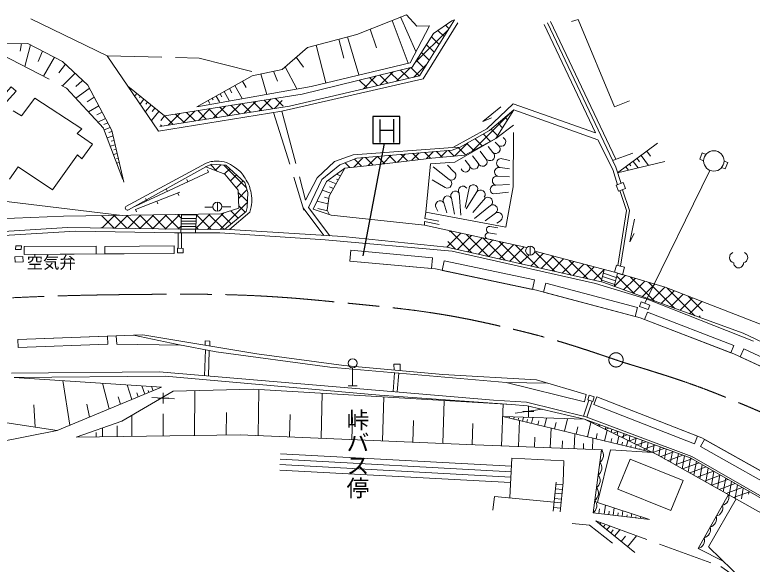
# Model space of a CAD drawing. Units: millimetres, scale not verified. Extents: x 40000 to 680000, y 20000 to 380000.
# Drawn here: x 403064 to 484366, y 280957 to 341543 of the extents above; entities that cross this region are included whole.
import ezdxf
from ezdxf.enums import TextEntityAlignment as Align

# ---------------------------------------------------------------- set-up
doc = ezdxf.new("R2010")
doc.units = ezdxf.units.MM
doc.header["$LTSCALE"] = 1000
doc.linetypes.add('CHAIN', pattern=[18.5, 12, -1.5, 3.5, -1.5])
doc.linetypes.add('DASHED', pattern=[7.5, 6, -1.5])
for name, color, linetype, lineweight in [('M-BMK', 2, 'CHAIN', 13), ('M-STR-STRC', 7, 'Continuous', 25), ('M-WORK', 1, 'Continuous', 13)]:
    doc.layers.add(name, color=color, linetype=linetype, lineweight=lineweight)
doc.styles.add('@ＭＳ ゴシック', font='')
doc.styles.add('ＭＳ ゴシック', font='')
doc.styles.get('@ＭＳ ゴシック').set_extended_font_data('@MS Gothic')
doc.styles.get('ＭＳ ゴシック').set_extended_font_data('MS Gothic')

# ---------------------------------------------------------------- blocks, each defined once
blk = doc.blocks.new('plus')
at = {"color": 0, "linetype": 'Continuous', "lineweight": -2}
for p, q in [((-1.25, 0), (1.25, 0)), ((0, -1.25), (0, 1.25))]:
    blk.add_line(p, q, dxfattribs=at)

msp = doc.modelspace()

# ---------------------------------------------------------------- hatches: boundary and pattern name
at = {"layer": 'M-WORK'}
h = msp.add_hatch(dxfattribs=at)
h.set_pattern_fill('USER', color=256, style=0, pattern_type=2)
h.set_pattern_definition([(45, (441049, 334336), (-707.11, 707.11), []), (135, (441049, 334336), (-707.11, -707.11), [])])
h.paths.add_polyline_path([(441049, 334336), (441243, 333312), (447666, 334819), (451543, 340980), (451262, 340886), (449273, 339504), (446884, 335758)])
h = msp.add_hatch(dxfattribs=at)
h.set_pattern_fill('USER', color=256, style=0, pattern_type=2)
h.set_pattern_definition([(45, (419567, 330394), (-707.11, 707.11), []), (135, (419567, 330394), (-707.11, -707.11), [])])
h.paths.add_polyline_path([(419567, 330394), (432499, 332445), (432673, 331353), (419051, 329237)])
h = msp.add_hatch(dxfattribs=at)
h.set_pattern_fill('USER', color=256, style=0, pattern_type=2)
h.set_pattern_definition([(45, (439499, 325222), (-707.107, 707.107), []), (135, (439499, 325222), (-707.107, -707.107), [])])
h.paths.add_polyline_path([(439499, 325222), (439883, 324686), (449037, 325747), (452685, 326049), (456094, 327894), (458095, 331063), (455406, 328770), (452174, 326946), (451273, 326616), (440765, 325730)])
h = msp.add_hatch(dxfattribs=at)
h.set_pattern_fill('USER', color=256, style=0, pattern_type=2)
h.set_pattern_definition([(45, (423094, 319486), (-707.11, 707.11), []), (135, (423094, 319486), (-707.11, -707.11), [])])
h.paths.add_polyline_path([(423094, 319486), (423047, 317887), (426198, 317862), (428591, 319839), (428748, 321952), (428424, 323064), (426330, 324949), (424741, 325070), (424116, 324773), (426211, 323975), (427694, 322192), (427779, 320207), (425777, 319582)])
h = msp.add_hatch(dxfattribs=at)
h.set_pattern_fill('USER', color=256, style=0, pattern_type=2)
h.set_pattern_definition([(45, (412639, 319392), (-707.11, 707.11), []), (135, (412639, 319392), (-707.11, -707.11), [])])
h.paths.add_polyline_path([(412639, 319392), (412546, 318040), (421379, 317890), (421452, 319489)])
h = msp.add_hatch(dxfattribs=at)
h.set_pattern_fill('USER', color=256, style=0, pattern_type=2)
h.set_pattern_definition([(45, (468043, 313447), (-707.107, 707.107), []), (135, (468043, 313447), (-707.107, -707.107), [])])
h.paths.add_polyline_path([(468043, 313447), (467722, 312094), (450705, 315919), (451018, 317722), (459271, 315927), (459381, 315133), (460104, 314910), (460544, 315433)])
h = msp.add_hatch(dxfattribs=at)
h.set_pattern_fill('USER', color=256, style=0, pattern_type=2)
h.set_pattern_definition([(45, (469151, 311597), (-707.11, 707.11), []), (135, (469151, 311597), (-707.11, -707.11), [])])
h.paths.add_polyline_path([(469151, 311597), (469507, 313049), (474826, 311479), (479295, 309741), (478554, 308174), (472744, 310289)])
h = msp.add_hatch(dxfattribs=at)
h.set_pattern_fill('USER', color=256, style=0, pattern_type=2)
h.set_pattern_definition([(80, (473402, 293263), (-689.365, 121.554), []), (200, (473402, 293263), (239.414, -657.785), [])])
h.paths.add_polyline_path([(473402, 293263), (476288, 291689), (482886, 287991), (484222, 288855), (477611, 292651), (466003, 296888), (467735, 296026)])

# ---------------------------------------------------------------- linework, layer by layer
at = {"layer": 'M-BMK'}
msp.add_circle((469348, 303488), 784, dxfattribs=at)
for points, knots in [([(370970, 307274), (379828, 308459), (382281, 308714), (389558, 309369), (400565, 310359), (406768, 310626), (417818, 310714), (425677, 310777), (430104, 310707), (437924, 309923), (445073, 309206), (449130, 308925), (456131, 307311), (461666, 306034), (463668, 305429), (470091, 303233)], [0, 0, 0, 0, 1, 1, 1, 2, 2, 2, 3, 3, 3, 4, 4, 4, 5, 5, 5, 5]), ([(470091, 303233), (476372, 301322), (478271, 300698), (483326, 298586), (489182, 296139), (492303, 294376), (497812, 291224), (501824, 288929), (504032, 287536), (507707, 284733), (512079, 281398), (514269, 279175), (518044, 275177), (521317, 271711), (522938, 269565), (525787, 265743), (528270, 262412), (529642, 260516), (531771, 256948), (533932, 253326), (535021, 251214), (536758, 247370), (538850, 242742), (539364, 240955), (541205, 235152)], [0, 0, 0, 0, 1, 1, 1, 2, 2, 2, 3, 3, 3, 4, 4, 4, 5, 5, 5, 6, 6, 6, 7, 7, 7, 8, 8, 8, 8])]:
    msp.add_open_spline(points, degree=3, knots=knots, dxfattribs=at)
at = {"layer": 'M-STR-STRC'}
for p, q in [((445526, 330332), (442526, 330332)), ((442526, 330332), (442526, 327332)), ((445526, 327332), (445526, 330332)), ((443337, 327459), (443337, 330008)), ((444824, 330025), (444824, 327467)), ((443337, 328832), (444824, 328832)), ((443791, 327332), (441446, 314969)), ((442526, 327332), (445526, 327332))]:
    msp.add_line(p, q, dxfattribs=at)
at = {"layer": 'M-WORK'}
for p, q in [((446250, 341543), (440762, 339370)), ((447392, 340292), (446250, 341543)), ((404826, 341089), (413270, 337026)), ((444675, 340919), (446445, 336211)), ((445588, 341326), (447291, 337500)), ((447666, 334819), (451543, 340980)), ((448082, 334493), (451905, 340661)), ((451262, 340886), (449214, 339463)), ((451543, 340980), (451262, 340886)), ((469310, 325605), (462141, 340816)), ((464426, 340790), (465177, 341009)), ((465177, 341009), (469195, 331377)), ((442233, 339952), (442947, 337883)), ((446641, 336258), (448768, 340323)), ((448768, 340323), (447392, 340292)), ((467086, 328520), (461418, 340474)), ((469331, 324720), (461779, 340645)), ((440762, 339370), (435321, 337947)), ((439751, 339105), (440983, 334904)), ((449214, 339463), (446884, 335758)), ((404491, 338387), (400480, 338317)), ((403812, 338375), (403665, 337518)), ((404814, 338219), (404168, 335836)), ((408314, 336394), (404491, 338387)), ((438783, 338852), (439327, 336773)), ((406127, 337534), (405647, 336397)), ((435321, 337947), (432538, 335507)), ((436288, 338200), (437376, 334041)), ((407440, 336849), (406216, 334782)), ((413270, 337026), (418905, 328723)), ((434103, 336879), (434888, 335749)), ((408642, 336077), (407906, 335127)), ((411105, 333767), (408314, 336394)), ((432861, 335791), (434161, 333365)), ((435727, 333647), (446641, 336258)), ((409678, 335075), (408341, 333689)), ((432538, 335507), (429223, 334819)), ((430202, 335023), (430852, 332768)), ((431580, 335309), (432023, 334223)), ((446884, 335758), (434750, 332802)), ((410509, 334272), (409783, 333640)), ((429223, 334819), (423140, 331379)), ((428184, 334232), (428590, 333515)), ((432508, 330928), (448082, 334493)), ((433343, 331458), (447666, 334819)), ((411285, 333428), (409809, 332341)), ((413755, 328794), (411105, 333767)), ((419567, 330394), (415542, 333679)), ((423140, 331379), (435727, 333647)), ((426731, 333410), (427010, 332917)), ((427324, 333745), (428135, 332311)), ((416535, 332868), (416337, 332625)), ((416923, 332552), (416823, 332430)), ((434750, 332802), (419567, 330394)), ((425269, 332583), (425641, 331925)), ((425704, 332829), (425890, 332500)), ((426139, 333075), (426697, 332088)), ((403810, 330389), (405265, 332359)), ((405265, 332359), (410471, 328982)), ((411803, 332457), (411034, 331957)), ((417310, 332236), (416913, 331749)), ((417697, 331920), (417499, 331676)), ((424398, 332091), (424584, 331762)), ((424833, 332337), (424926, 332173)), ((455093, 328958), (458001, 331725)), ((458001, 331725), (467086, 328520)), ((469195, 331377), (470837, 332034)), ((402896, 330952), (403810, 330389)), ((412320, 331487), (411185, 330838)), ((418085, 331604), (417489, 330874)), ((418523, 331246), (418225, 330881)), ((418905, 328723), (432508, 330928)), ((419051, 329237), (433343, 331458)), ((456667, 331397), (454650, 329787)), ((458095, 331063), (455406, 328770)), ((458095, 331063), (456094, 327894)), ((467341, 327769), (458095, 331063)), ((412689, 330795), (412109, 330494)), ((413058, 330103), (412218, 329711)), ((418961, 330889), (418141, 329884)), ((419564, 330397), (419154, 329894)), ((454650, 329787), (455619, 330176)), ((413319, 329612), (412894, 329428)), ((410471, 328982), (409955, 328443)), ((413581, 329122), (412919, 328858)), ((413784, 328669), (413451, 328545)), ((415092, 323072), (413755, 328794)), ((451372, 326894), (455093, 328958)), ((455406, 328770), (452174, 326946)), ((409955, 328443), (411621, 327270)), ((413898, 328182), (413258, 327956)), ((414012, 327695), (413690, 327587)), ((456094, 327894), (452685, 326049)), ((456994, 327932), (456894, 328017)), ((468988, 324475), (467341, 327769)), ((411621, 327270), (410448, 325675)), ((414126, 327208), (413601, 327042)), ((440379, 326080), (451372, 326894)), ((451273, 326616), (452174, 326946)), ((452174, 326946), (451372, 326894)), ((455773, 326348), (455242, 327013)), ((456383, 327140), (456039, 327496)), ((469526, 324104), (473924, 327373)), ((409979, 326097), (407235, 322227)), ((410448, 325675), (409979, 326097)), ((414353, 326234), (413947, 326120)), ((414239, 326721), (413976, 326642)), ((438331, 325361), (440379, 326080)), ((440765, 325730), (451273, 326616)), ((452685, 326049), (449037, 325747)), ((455117, 325496), (454385, 326501)), ((468968, 325484), (471199, 326271)), ((472105, 326021), (472914, 324932)), ((472758, 326507), (473163, 325962)), ((478862, 326309), (478595, 325608)), ((479272, 326152), (478862, 326309)), ((414467, 325747), (414263, 325693)), ((414581, 325260), (414296, 325190)), ((436392, 323563), (438331, 325361)), ((438904, 324983), (440765, 325730)), ((449037, 325747), (443189, 325038)), ((453220, 324860), (452707, 325505)), ((454168, 325178), (453542, 326000)), ((456803, 325673), (457629, 325486)), ((471237, 325376), (471775, 324653)), ((471671, 325699), (471940, 325337)), ((478595, 325608), (479005, 325451)), ((481665, 325240), (481254, 325396)), ((481398, 324539), (481665, 325240)), ((403459, 324760), (402474, 323400)), ((407235, 322227), (403459, 324760)), ((415313, 320395), (424178, 325195)), ((424116, 324773), (415610, 320019)), ((424116, 324773), (424741, 325070)), ((426211, 323975), (424116, 324773)), ((424426, 324171), (424299, 324444)), ((424741, 325070), (426330, 324949)), ((426330, 324949), (428424, 323064)), ((436902, 323372), (438904, 324983)), ((439467, 324642), (437433, 323173)), ((437738, 321536), (439467, 324642)), ((443189, 325038), (439467, 324642)), ((450967, 323379), (449204, 324775)), ((451436, 324262), (450779, 324941)), ((456568, 324701), (457617, 324558)), ((469517, 322806), (468988, 324475)), ((469898, 322927), (469331, 324720)), ((470435, 324780), (470720, 324396)), ((470836, 325078), (470979, 324886)), ((480987, 324695), (481398, 324539)), ((424426, 324171), (416309, 320410)), ((427694, 322192), (426211, 323975)), ((438981, 323768), (438551, 323980)), ((456333, 323729), (457608, 323668)), ((479706, 324382), (472523, 309751)), ((422157, 323120), (422031, 323393)), ((428424, 323064), (428748, 321952)), ((435131, 321107), (436392, 323563)), ((435432, 320292), (436902, 323372)), ((437433, 323173), (435948, 320109)), ((438494, 322894), (437589, 323286)), ((438738, 323331), (438520, 323432)), ((450498, 322496), (449090, 323336)), ((456098, 322757), (457602, 322816)), ((416392, 320085), (421264, 321969)), ((419889, 322069), (419763, 322341)), ((427779, 320207), (427694, 322192)), ((428748, 321952), (428693, 320302)), ((437919, 321860), (436965, 322207)), ((438207, 322377), (437748, 322560)), ((453199, 322592), (452716, 320286)), ((454014, 322012), (452830, 320156)), ((455863, 321785), (457477, 321991)), ((469763, 322155), (470518, 319943)), ((470047, 322252), (470826, 319970)), ((396448, 321626), (414908, 319425)), ((417621, 321018), (417495, 321290)), ((421056, 321888), (421164, 321608)), ((437702, 321301), (437211, 321429)), ((437498, 319982), (437738, 321536)), ((451219, 321334), (451536, 319570)), ((452063, 321870), (452226, 319451)), ((454959, 321341), (453567, 319723)), ((418724, 320987), (418832, 320707)), ((424910, 320334), (424007, 320331)), ((425398, 319888), (425398, 320888)), ((425903, 320354), (426898, 320377)), ((437609, 320699), (436371, 320981)), ((450374, 320799), (450697, 319712)), ((455505, 320503), (453760, 319076)), ((408452, 319331), (425777, 319582)), ((416392, 320085), (416500, 319805)), ((421361, 317491), (421454, 319519)), ((423002, 317488), (423096, 319516)), ((425777, 319582), (427779, 320207)), ((428591, 319839), (426198, 317862)), ((426751, 317857), (428998, 319769)), ((428693, 320302), (428591, 319839)), ((434864, 320261), (437131, 317221)), ((437795, 317180), (435432, 320292)), ((435948, 320109), (437934, 319436)), ((437534, 319914), (436464, 320169)), ((437754, 319497), (437498, 319982)), ((448282, 319084), (448383, 319793)), ((448383, 319793), (457202, 318105)), ((449530, 320263), (449691, 319882)), ((456051, 319665), (454923, 318839)), ((470518, 319943), (469554, 313897)), ((470826, 319970), (469846, 313822)), ((400415, 319003), (408452, 319331)), ((421407, 318790), (423049, 318787)), ((421408, 319090), (423049, 319087)), ((421452, 319489), (423094, 319486)), ((437934, 319436), (448238, 318326)), ((449845, 318410), (448233, 318737)), ((448233, 318737), (448238, 318326)), ((449818, 318799), (448282, 319084)), ((456597, 318828), (456214, 318577)), ((471374, 319004), (470873, 316491)), ((408896, 318102), (398998, 317445)), ((421405, 317890), (408896, 318102)), ((421405, 317890), (423047, 317887)), ((421406, 318490), (423048, 318487)), ((421406, 318190), (423048, 318187)), ((423047, 317887), (426751, 317857)), ((448238, 318326), (459527, 315871)), ((455425, 318204), (456323, 318033)), ((409754, 317691), (400372, 317097)), ((420677, 317492), (409754, 317691)), ((425680, 317482), (420677, 317492)), ((437295, 316718), (425680, 317482)), ((426751, 317857), (439244, 317091)), ((439244, 317091), (450705, 315919)), ((455294, 317516), (456186, 317346)), ((470873, 316491), (471363, 317414)), ((451302, 315461), (437295, 316718)), ((455163, 316828), (456048, 316660)), ((450705, 315919), (467890, 312056)), ((467082, 311910), (451302, 315461)), ((459886, 315025), (459886, 316025)), ((460383, 315475), (469174, 313148)), ((404109, 315118), (420644, 315235)), ((449437, 313513), (440008, 314381)), ((460577, 311168), (449437, 313513)), ((467722, 312094), (468043, 313447)), ((467953, 313067), (469382, 312570)), ((469151, 311597), (469507, 313049)), ((469174, 313148), (474756, 311506)), ((467767, 312285), (469201, 311800)), ((467860, 312676), (469296, 312189)), ((472782, 310175), (467082, 311910)), ((467890, 312056), (483354, 306427)), ((474756, 311506), (485811, 307206)), ((472000, 308142), (460577, 311168)), ((484509, 305554), (472782, 310175)), ((482320, 304155), (472000, 308142)), ((403405, 305755), (417196, 306247)), ((414241, 306142), (414306, 305231)), ((421030, 305169), (416165, 306211)), ((417196, 306247), (429755, 304152)), ((483354, 306427), (495159, 300798)), ((414306, 305231), (421282, 305121)), ((425267, 304371), (421030, 305169)), ((424039, 305106), (424046, 305577)), ((424046, 305577), (424574, 305570)), ((424574, 305570), (424579, 305016)), ((437792, 302683), (425267, 304371)), ((429755, 304152), (439324, 302870)), ((491279, 300004), (482320, 304155)), ((457228, 300978), (437792, 302683)), ((439324, 302870), (450238, 301885)), ((440315, 300623), (440315, 302623)), ((444896, 302367), (444868, 303021)), ((444868, 303021), (445540, 303006)), ((445540, 303006), (445539, 302309)), ((402716, 302018), (418980, 302160)), ((403018, 301562), (419652, 301710)), ((418980, 302160), (455851, 299064)), ((419652, 301710), (443263, 299615)), ((450238, 301885), (460574, 301275)), ((419248, 300468), (403018, 301562)), ((409145, 296300), (408381, 301200)), ((413465, 298082), (412726, 300907)), ((465890, 298852), (457228, 300978)), ((461777, 300926), (457228, 300978)), ((460574, 301275), (466062, 299681)), ((407724, 295714), (419248, 300468)), ((420543, 300037), (414867, 296738)), ((415968, 299115), (415445, 300724)), ((417399, 299705), (417069, 300615)), ((417861, 299896), (417776, 300124)), ((418324, 300086), (418147, 300542)), ((429331, 300256), (420543, 300037)), ((422887, 295133), (422922, 300062)), ((457820, 298583), (429331, 300256)), ((429887, 295137), (429971, 300138)), ((439815, 300623), (440815, 300623)), ((414716, 298598), (414478, 299410)), ((416684, 299410), (416526, 299867)), ((418182, 299327), (420684, 299202)), ((436832, 294845), (436946, 299809)), ((443263, 299615), (457820, 298583)), ((443617, 294559), (443759, 299408)), ((466062, 299681), (465890, 298852)), ((467245, 299425), (478816, 294891)), ((405321, 296073), (405170, 298549)), ((411305, 297191), (411007, 298621)), ((450248, 294280), (450415, 299018)), ((455851, 299064), (459486, 298829)), ((456727, 294008), (456917, 298636)), ((457820, 298583), (459540, 298426)), ((459486, 298829), (466030, 297211)), ((459540, 298426), (465857, 296941)), ((393292, 297872), (407724, 295714)), ((426388, 295172), (426419, 297672)), ((458240, 297597), (461195, 298043)), ((415987, 295056), (415979, 297384)), ((419437, 295095), (419442, 297559)), ((433359, 294991), (433409, 297473)), ((440224, 294702), (440288, 297127)), ((446932, 294420), (447009, 296789)), ((465857, 296941), (456861, 297266)), ((456861, 297266), (473402, 293263)), ((457583, 297091), (457606, 297187)), ((458069, 296973), (458116, 297165)), ((458555, 296856), (458603, 297054)), ((458601, 293932), (458716, 296817)), ((459041, 296738), (459137, 297135)), ((459527, 296620), (459600, 296922)), ((460013, 296503), (460159, 297106)), ((460742, 296326), (460853, 296782)), ((461472, 296150), (461692, 297061)), ((463677, 295616), (464011, 296994)), ((465857, 296941), (474004, 292969)), ((465857, 296941), (477640, 292637)), ((466030, 297211), (477710, 292825)), ((414867, 296738), (409848, 294986)), ((412728, 295020), (412720, 295989)), ((414357, 295038), (414351, 296202)), ((453487, 294144), (453576, 296458)), ((462096, 293793), (462184, 295977)), ((462574, 295883), (462741, 296572)), ((464941, 295310), (465133, 296100)), ((466206, 295004), (466588, 296585)), ((399024, 293976), (407724, 295714)), ((409848, 294986), (427908, 295221)), ((412050, 295013), (412046, 295497)), ((427908, 295221), (452895, 294158)), ((464744, 293687), (464810, 295342)), ((467141, 294778), (467283, 295362)), ((468077, 294551), (468360, 295721)), ((460349, 293862), (460392, 294955)), ((463420, 293740), (463453, 294567)), ((466749, 293607), (466799, 294860)), ((468769, 294384), (468874, 294816)), ((469462, 294216), (469671, 295082)), ((469974, 294092), (470051, 294412)), ((470486, 293968), (470641, 294609)), ((478816, 294891), (489276, 289012)), ((452895, 294158), (467843, 293563)), ((465747, 293647), (465772, 294274)), ((466829, 286631), (467749, 293567)), ((468753, 293576), (467322, 287760)), ((473402, 293263), (468753, 293576)), ((470972, 293851), (471024, 294064)), ((471458, 293733), (471561, 294160)), ((471944, 293615), (471970, 293722)), ((472430, 293498), (472482, 293711)), ((457813, 291757), (432368, 293142)), ((474004, 292969), (488233, 284995)), ((477710, 292825), (488452, 286656)), ((457748, 290559), (432303, 291943)), ((457780, 291158), (432336, 292543)), ((457855, 292644), (457647, 288307)), ((463610, 292373), (457855, 292644)), ((463505, 289954), (463610, 292373)), ((477611, 292651), (488353, 286483)), ((457715, 289960), (432271, 291344)), ((462432, 286796), (462755, 290017)), ((462731, 289781), (463482, 289718)), ((463182, 286733), (463505, 289954)), ((462631, 288786), (463382, 288723)), ((462680, 289273), (463431, 289214)), ((478391, 282698), (481733, 288638)), ((455948, 288412), (455760, 286931)), ((462531, 287791), (455948, 288412)), ((462572, 288197), (463322, 288128)), ((479550, 282881), (482585, 288160)), ((462474, 287214), (463224, 287148)), ((462531, 287791), (463282, 287728)), ((467458, 286558), (467516, 287056)), ((468055, 286488), (468172, 287483)), ((469048, 286372), (469142, 287168)), ((466829, 286631), (473021, 285907)), ((468552, 286430), (468598, 286828)), ((469545, 286314), (469580, 286612)), ((470042, 286255), (470112, 286853)), ((470538, 286197), (470562, 286396)), ((471035, 286139), (471082, 286538)), ((471532, 286081), (471543, 286181)), ((472028, 286023), (472051, 286222)), ((464504, 285458), (466432, 285260)), ((467113, 285726), (471405, 282258)), ((467555, 285369), (467677, 285520)), ((466432, 285260), (468944, 283300)), ((467944, 285055), (468112, 285263)), ((468332, 284740), (468670, 285158)), ((468758, 284397), (469044, 284751)), ((469183, 284053), (469756, 284762)), ((469905, 283470), (470391, 284071)), ((470627, 282886), (471599, 284089)), ((478391, 282698), (481221, 281255))]:
    msp.add_line(p, q, dxfattribs=at)
at = {"layer": 'M-WORK', "linetype": 'DASHED'}
for p, q in [((432508, 330928), (435131, 321107)), ((431605, 330782), (434947, 319995)), ((469526, 324104), (474716, 325372)), ((421074, 317492), (421061, 315789)), ((421432, 317491), (421429, 315785)), ((424077, 304595), (423996, 301738)), ((424417, 301703), (424487, 304518)), ((444927, 302057), (444785, 299993)), ((445222, 299956), (445390, 302016)), ((466357, 299041), (465764, 297277)), ((466116, 297178), (466708, 298926)), ((467322, 287760), (473021, 285907)), ((483895, 278654), (479550, 282881))]:
    msp.add_line(p, q, dxfattribs=at)
for points in [[(401535, 337191), (408783, 333462), (412864, 329005), (415092, 323072)], [(413270, 337026), (423376, 336741), (430202, 335023)], [(457202, 318105), (458000, 322561), (458047, 329363), (456094, 327894), (451597, 325305), (448899, 325118), (448383, 319793)], [(467113, 285726), (480904, 280695), (483895, 278654), (483226, 276684), (487554, 274362), (499410, 264758), (503948, 263632), (508768, 261767)]]:
    msp.add_lwpolyline(points, dxfattribs=at)
at = {"layer": 'M-WORK'}
for points in [[(401254, 332008), (402685, 333603), (403218, 333124), (401787, 331529)], [(469350, 322741), (470135, 323047), (470388, 322398), (469603, 322092)], [(403169, 316079), (403795, 316063), (403785, 315654), (403159, 315669)], [(404109, 315118), (412039, 315174), (412033, 316031), (404103, 315975)], [(412993, 315181), (420644, 315235), (420638, 316062), (412987, 316008)], [(421020, 315790), (421624, 315783), (421619, 315296), (421014, 315303)], [(440008, 314381), (449019, 313552), (449129, 314745), (440118, 315575)], [(403075, 314844), (403967, 314890), (403997, 314318), (403106, 314271)], [(450200, 313353), (460144, 311259), (460364, 312300), (450419, 314393)], [(469392, 313939), (470278, 313710), (470064, 312884), (469186, 313144)], [(461358, 310961), (471475, 308281), (471733, 309257), (461617, 311936)], [(472135, 309897), (473089, 309537), (472897, 309028), (471943, 309388)], [(472502, 307948), (482013, 304274), (482317, 305061), (472807, 308736)], [(403405, 305755), (413299, 306108), (413331, 305207), (403437, 304854)], [(483036, 303823), (490834, 300210), (491237, 301082), (483440, 304695)], [(466403, 299591), (466945, 299414), (466778, 298904), (466236, 299081)], [(478319, 295086), (467245, 299425), (466916, 298586), (477990, 294246)], [(489276, 289012), (479114, 294723), (478663, 293922), (488826, 288210)], [(470892, 292538), (476732, 290192), (475401, 286878), (469561, 289223)]]:
    msp.add_lwpolyline(points, close=True, dxfattribs=at)
for centre, radius in [((480130, 325424), 1125), ((425398, 320388), 500), ((459886, 315525), 500), ((440315, 303123), 500)]:
    msp.add_circle(centre, radius, dxfattribs=at)
for centre, radius, start, end in [((456689, 327536), 500, 232.38064, 52.38064), ((456078, 326744), 500, 232.38064, 52.38064), ((455468, 325952), 500, 232.38064, 52.38064), ((454643, 325337), 500, 198.54577, 18.54577), ((456686, 325187), 500, 76.3974, 256.3974), ((452746, 324701), 500, 198.54577, 18.54577), ((453694, 325019), 500, 198.54577, 18.54577), ((456451, 324215), 500, 76.3974, 256.3974), ((451202, 323820), 500, 242.00418, 62.00418), ((456215, 323243), 500, 76.3974, 256.3974), ((450732, 322937), 500, 242.00418, 62.00418), ((453607, 322302), 500, 324.58294, 144.58294), ((455980, 322271), 500, 76.3974, 256.3974), ((451641, 321602), 500, 32.41032, 212.41032), ((452485, 322138), 500, 32.41032, 212.41032), ((454422, 321723), 500, 324.58294, 144.58294), ((450796, 321066), 500, 32.41032, 212.41032), ((455232, 320922), 500, 303.10441, 123.10441), ((415491, 320231), 242, 137.53748, 299.19749), ((449952, 320531), 500, 32.41032, 212.41032), ((455778, 320084), 500, 303.10441, 123.10441), ((456324, 319246), 500, 303.10441, 123.10441), ((455413, 317850), 354, 88.0257, 250.43087), ((455282, 317162), 354, 88.0257, 250.43087), ((482461, 314787), 599, 113.44836, 257.2818), ((483264, 314787), 599, 282.7182, 66.55164), ((482862, 314171), 534, 176.52859, 3.47141), ((466997, 292961), 966, 306.03354, 38.86892), ((466813, 291574), 966, 306.03354, 38.86892), ((466629, 290187), 966, 306.03354, 38.86892), ((466445, 288800), 966, 306.03354, 38.86892), ((480855, 288350), 924, 283.11858, 18.15724), ((466261, 287412), 966, 306.03354, 38.86892), ((480187, 287162), 924, 283.11858, 18.15724), ((479518, 285974), 924, 283.11858, 18.15724), ((478850, 284786), 924, 283.11858, 18.15724), ((478182, 283598), 924, 283.11858, 18.15724)]:
    msp.add_arc(centre, radius, start, end, dxfattribs=at)
msp.add_open_spline([(428998, 319769), (429170, 320668), (429286, 321070), (429123, 321880), (429005, 322467), (428895, 322802), (428592, 323318), (428272, 323863), (428061, 324185), (427546, 324550), (426869, 325030), (426426, 325353), (425597, 325398), (425038, 325428), (424748, 325378), (424178, 325195)], degree=3, knots=[0, 0, 0, 0, 1, 1, 1, 2, 2, 2, 3, 3, 3, 4, 4, 4, 5, 5, 5, 5], dxfattribs=at)

# ---------------------------------------------------------------- block references
at = {"layer": 'M-WORK', "xscale": 480, "yscale": 480}
for p in [(419444, 299264), (459691, 297816)]:
    msp.add_blockref('plus', p, dxfattribs=at)

# ---------------------------------------------------------------- texts
at = {"layer": 'M-WORK', "style": 'ＭＳ ゴシック'}
msp.add_text('空気弁', height=1320, dxfattribs=at).set_placement((404382, 313165), align=Align.BOTTOM_LEFT)
at = {"layer": 'M-WORK', "style": '@ＭＳ ゴシック'}
msp.add_text('峠バス停', height=1833, rotation=270, dxfattribs=at).set_placement((439392, 298137), align=Align.BOTTOM_LEFT)

doc.saveas('drawing.dxf')
